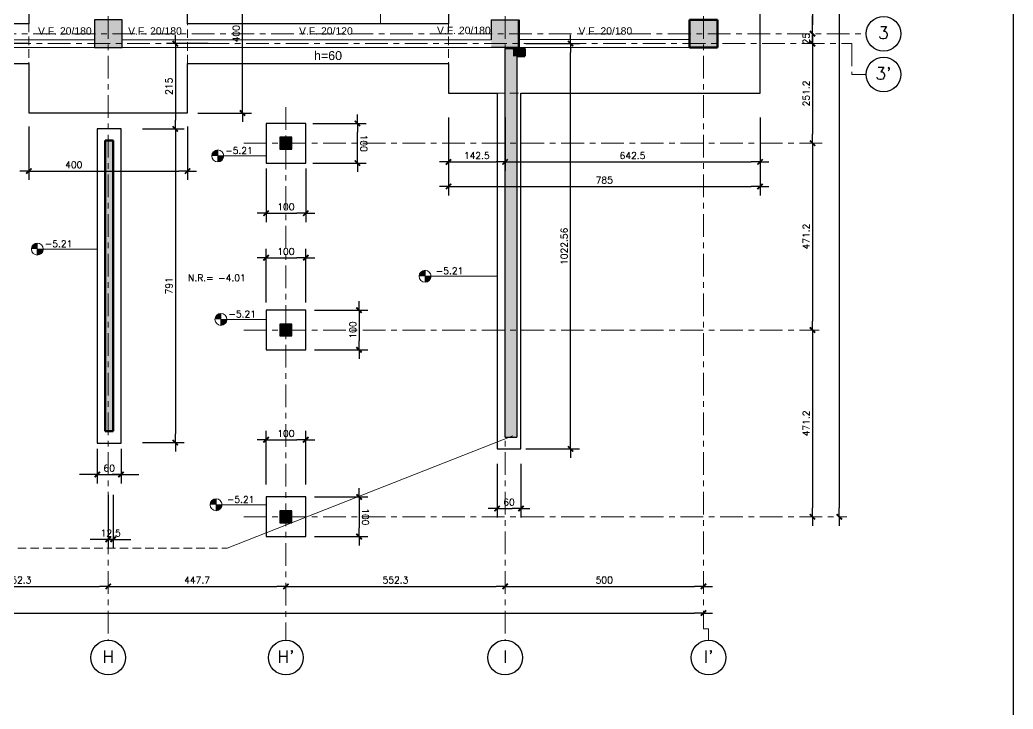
# Model space of a CAD drawing. Extents: x -4 to 6083, y -4 to 8618.
# Drawn here: x 3579 to 6083, y 3091 to 4830 of the extents above; entities that cross this region are included whole.
import ezdxf

# ---------------------------------------------------------------- set-up
doc = ezdxf.new("R2010")
doc.units = 0
doc.header["$LTSCALE"] = 45
doc.header["$MEASUREMENT"] = 0
doc.linetypes.add('Grid Line', pattern=[2.2225, 1.27, -0.3175, 0.3175, -0.3175])
doc.linetypes.add('RLE-PROYECCION', pattern=[0.71438, 0.47625, -0.23813])
doc.layers.get('0').update_dxf_attribs({"linetype": 'CONTINUOUS'})
for name, color, linetype in [('RLA-COTAS', 2, 'CONTINUOUS'), ('RLA-COTAS1', 2, 'CONTINUOUS'), ('RLA-FORMATO', 7, 'CONTINUOUS')]:
    doc.layers.add(name, color=color, linetype=linetype)
for name, color, linetype, lineweight in [('RLE-EJE', 3, 'CONTINUOUS', 25), ('RLE-EJES', 1, 'Grid Line', 9), ('RLE-FUNDACION', 6, 'CONTINUOUS', 25), ('RLE-LOSA', 3, 'CONTINUOUS', 15), ('RLE-MURO', 5, 'CONTINUOUS', 25), ('RLE-NIVELES', 3, 'CONTINUOUS', 9), ('RLE-PILAR', 5, 'CONTINUOUS', 50), ('RLE-PROYECCION', 2, 'RLE-PROYECCION', 15), ('RLE-SOLID', 252, 'CONTINUOUS', 15), ('RLE-TEXTO-1', 9, 'CONTINUOUS', 9), ('RLE-VIGA', 3, 'CONTINUOUS', 15)]:
    doc.layers.add(name, color=color, linetype=linetype, lineweight=lineweight)
doc.styles.add('Arial_2', font='arial.ttf', dxfattribs={"height": 18.75})
doc.styles.add('Arial_3', font='arial.ttf', dxfattribs={"height": 16.875})
doc.styles.add('ROMAND', font='romand', dxfattribs={"height": 31.5})
doc.styles.add('ROMANS', font='ROMANS.shx', dxfattribs={"height": 16.875})
doc.dimstyles.new('ING-75', dxfattribs={"dimscale": 75, "dimtxt": 0.27, "dimasz": 0.3, "dimexe": 0, "dimexo": 0, "dimgap": 0.1, "dimtad": 1, "dimdec": 1, "dimzin": 12, "dimdsep": 46, "dimtxsty": 'ROMANS', "dimblk": 'TICK1', "dimblk1": 'TICK1', "dimblk2": 'TICK1', "dimcen": 0.09, "dimclrd": 2, "dimclre": 1, "dimclrt": 3, "dimadec": 0, "dimazin": 0, "dimtfac": 1, "dimtdec": 0, "dimtix": 1, "dimtmove": 2, "dimatfit": 3, "dimldrblk": 'TICK1', "dimfxl": 0, "dimfxlon": 1, "dimtolj": 1, "dimtzin": 0, "dimarcsym": 0})

# ---------------------------------------------------------------- blocks, each defined once
blk = doc.blocks.new('TICK1')
at = {"color": 2}
for points in [[(0, 0), (-1, 0)], [(0, 0), (1, 0)]]:
    blk.add_lwpolyline(points, dxfattribs=at)
at = {"color": 2, "const_width": 0.2}
blk.add_lwpolyline([(-0.3, -0.3), (0.3, 0.3)], dxfattribs=at)
blk = doc.blocks.new('*D28')
at = {"layer": 'RLA-COTAS', "color": 2, "lineweight": -2, "transparency": 16777216}
blk.add_line((5644.4, 7458.6), (5644.4, 3599), dxfattribs=at)
at = {"layer": 'RLA-COTAS', "color": 2, "lineweight": -2, "transparency": 16777216, "xscale": 22.5, "yscale": 22.5, "zscale": 22.5}
for p, rotation in [((5644.4, 7481.1), 90), ((5644.4, 3576.5), 270)]:
    blk.add_blockref('TICK1', p, dxfattribs=dict(at, rotation=rotation))
at = {"layer": 'RLA-COTAS', "color": 3, "transparency": 16777216, "insert": (5628.4, 5528.8), "char_height": 16.88, "attachment_point": 5, "rotation": 90, "style": 'ROMANS'}
blk.add_mtext('\\A1;3904.6', dxfattribs=at)
blk = doc.blocks.new('*D32')
at = {"layer": 'RLA-COTAS', "color": 2, "lineweight": -2, "transparency": 16777216}
blk.add_line((5576.9, 5497.6), (5576.9, 4817.6), dxfattribs=at)
at = {"layer": 'RLA-COTAS', "color": 2, "lineweight": -2, "transparency": 16777216, "xscale": 22.5, "yscale": 22.5, "zscale": 22.5}
for p, rotation in [((5576.9, 5520.1), 90), ((5576.9, 4795.1), 270)]:
    blk.add_blockref('TICK1', p, dxfattribs=dict(at, rotation=rotation))
at = {"layer": 'RLA-COTAS', "color": 3, "transparency": 16777216, "insert": (5560.9, 5157.6), "char_height": 16.88, "attachment_point": 5, "rotation": 90, "style": 'ROMANS'}
blk.add_mtext('\\A1;725', dxfattribs=at)
blk = doc.blocks.new('*D33')
at = {"layer": 'RLA-COTAS', "color": 2, "lineweight": -2, "transparency": 16777216}
for p, q in [((5576.9, 4817.6), (5576.9, 4840.1)), ((5576.9, 4795.1), (5576.9, 4770.1)), ((5576.9, 4747.6), (5576.9, 4725.1))]:
    blk.add_line(p, q, dxfattribs=at)
at = {"layer": 'RLA-COTAS', "color": 2, "lineweight": -2, "transparency": 16777216, "xscale": 22.5, "yscale": 22.5, "zscale": 22.5}
for p, rotation in [((5576.9, 4795.1), 270), ((5576.9, 4770.1), 90)]:
    blk.add_blockref('TICK1', p, dxfattribs=dict(at, rotation=rotation))
at = {"layer": 'RLA-COTAS', "color": 3, "transparency": 16777216, "insert": (5560.9, 4782.6), "char_height": 16.88, "attachment_point": 5, "rotation": 90, "style": 'ROMANS'}
blk.add_mtext('\\A1;25', dxfattribs=at)
blk = doc.blocks.new('*D34')
at = {"layer": 'RLA-COTAS', "color": 2, "lineweight": -2, "transparency": 16777216}
blk.add_line((5576.9, 4747.6), (5576.9, 4541.4), dxfattribs=at)
at = {"layer": 'RLA-COTAS', "color": 2, "lineweight": -2, "transparency": 16777216, "xscale": 22.5, "yscale": 22.5, "zscale": 22.5}
for p, rotation in [((5576.9, 4770.1), 90), ((5576.9, 4518.9), 270)]:
    blk.add_blockref('TICK1', p, dxfattribs=dict(at, rotation=rotation))
at = {"layer": 'RLA-COTAS', "color": 3, "transparency": 16777216, "insert": (5560.9, 4644.5), "char_height": 16.88, "attachment_point": 5, "rotation": 90, "style": 'ROMANS'}
blk.add_mtext('\\A1;251.2', dxfattribs=at)
blk = doc.blocks.new('*D35')
at = {"layer": 'RLA-COTAS', "color": 2, "lineweight": -2, "transparency": 16777216}
blk.add_line((5576.9, 4496.4), (5576.9, 4070.2), dxfattribs=at)
at = {"layer": 'RLA-COTAS', "color": 2, "lineweight": -2, "transparency": 16777216, "xscale": 22.5, "yscale": 22.5, "zscale": 22.5}
for p, rotation in [((5576.9, 4518.9), 90), ((5576.9, 4047.7), 270)]:
    blk.add_blockref('TICK1', p, dxfattribs=dict(at, rotation=rotation))
at = {"layer": 'RLA-COTAS', "color": 3, "transparency": 16777216, "insert": (5560.9, 4283.3), "char_height": 16.88, "attachment_point": 5, "rotation": 90, "style": 'ROMANS'}
blk.add_mtext('\\A1;471.2', dxfattribs=at)
blk = doc.blocks.new('*D36')
at = {"layer": 'RLA-COTAS', "color": 2, "lineweight": -2, "transparency": 16777216}
blk.add_line((5576.9, 4025.2), (5576.9, 3599), dxfattribs=at)
at = {"layer": 'RLA-COTAS', "color": 2, "lineweight": -2, "transparency": 16777216, "xscale": 22.5, "yscale": 22.5, "zscale": 22.5}
for p, rotation in [((5576.9, 4047.7), 90), ((5576.9, 3576.5), 270)]:
    blk.add_blockref('TICK1', p, dxfattribs=dict(at, rotation=rotation))
at = {"layer": 'RLA-COTAS', "color": 3, "transparency": 16777216, "insert": (5560.9, 3812.1), "char_height": 16.88, "attachment_point": 5, "rotation": 90, "style": 'ROMANS'}
blk.add_mtext('\\A1;471.2', dxfattribs=at)
blk = doc.blocks.new('*D37')
at = {"layer": 'RLA-COTAS', "color": 2, "lineweight": -2, "transparency": 16777216}
blk.add_line((799.6, 3333.5), (5279.6, 3333.5), dxfattribs=at)
at = {"layer": 'RLA-COTAS', "color": 2, "lineweight": -2, "transparency": 16777216, "xscale": 22.5, "yscale": 22.5, "zscale": 22.5, "rotation": 180}
blk.add_blockref('TICK1', (777.1, 3333.5), dxfattribs=at)
at = {"layer": 'RLA-COTAS', "color": 2, "lineweight": -2, "transparency": 16777216, "xscale": 22.5, "yscale": 22.5, "zscale": 22.5}
blk.add_blockref('TICK1', (5302.1, 3333.5), dxfattribs=at)
at = {"layer": 'RLA-COTAS', "color": 3, "transparency": 16777216, "insert": (3039.6, 3349.5), "char_height": 16.88, "attachment_point": 5, "style": 'ROMANS'}
blk.add_mtext('\\A1;4525', dxfattribs=at)
blk = doc.blocks.new('*D45')
at = {"layer": 'RLA-COTAS', "color": 2, "lineweight": -2, "transparency": 16777216}
blk.add_line((3372.3, 3401), (3779.6, 3401), dxfattribs=at)
at = {"layer": 'RLA-COTAS', "color": 2, "lineweight": -2, "transparency": 16777216, "xscale": 22.5, "yscale": 22.5, "zscale": 22.5, "rotation": 180}
blk.add_blockref('TICK1', (3349.8, 3401), dxfattribs=at)
at = {"layer": 'RLA-COTAS', "color": 2, "lineweight": -2, "transparency": 16777216, "xscale": 22.5, "yscale": 22.5, "zscale": 22.5}
blk.add_blockref('TICK1', (3802.1, 3401), dxfattribs=at)
at = {"layer": 'RLA-COTAS', "color": 3, "transparency": 16777216, "insert": (3575.9, 3417), "char_height": 16.88, "attachment_point": 5, "style": 'ROMANS'}
blk.add_mtext('\\A1;452.3', dxfattribs=at)
blk = doc.blocks.new('*D46')
at = {"layer": 'RLA-COTAS', "color": 2, "lineweight": -2, "transparency": 16777216}
blk.add_line((3824.6, 3401), (4227.3, 3401), dxfattribs=at)
at = {"layer": 'RLA-COTAS', "color": 2, "lineweight": -2, "transparency": 16777216, "xscale": 22.5, "yscale": 22.5, "zscale": 22.5, "rotation": 180}
blk.add_blockref('TICK1', (3802.1, 3401), dxfattribs=at)
at = {"layer": 'RLA-COTAS', "color": 2, "lineweight": -2, "transparency": 16777216, "xscale": 22.5, "yscale": 22.5, "zscale": 22.5}
blk.add_blockref('TICK1', (4249.8, 3401), dxfattribs=at)
at = {"layer": 'RLA-COTAS', "color": 3, "transparency": 16777216, "insert": (4025.9, 3417), "char_height": 16.88, "attachment_point": 5, "style": 'ROMANS'}
blk.add_mtext('\\A1;447.7', dxfattribs=at)
blk = doc.blocks.new('*D47')
at = {"layer": 'RLA-COTAS', "color": 2, "lineweight": -2, "transparency": 16777216}
blk.add_line((4272.3, 3401), (4779.6, 3401), dxfattribs=at)
at = {"layer": 'RLA-COTAS', "color": 2, "lineweight": -2, "transparency": 16777216, "xscale": 22.5, "yscale": 22.5, "zscale": 22.5, "rotation": 180}
blk.add_blockref('TICK1', (4249.8, 3401), dxfattribs=at)
at = {"layer": 'RLA-COTAS', "color": 2, "lineweight": -2, "transparency": 16777216, "xscale": 22.5, "yscale": 22.5, "zscale": 22.5}
blk.add_blockref('TICK1', (4802.1, 3401), dxfattribs=at)
at = {"layer": 'RLA-COTAS', "color": 3, "transparency": 16777216, "insert": (4525.9, 3417), "char_height": 16.88, "attachment_point": 5, "style": 'ROMANS'}
blk.add_mtext('\\A1;552.3', dxfattribs=at)
blk = doc.blocks.new('*D48')
at = {"layer": 'RLA-COTAS', "color": 2, "lineweight": -2, "transparency": 16777216}
blk.add_line((4824.6, 3401), (5279.6, 3401), dxfattribs=at)
at = {"layer": 'RLA-COTAS', "color": 2, "lineweight": -2, "transparency": 16777216, "xscale": 22.5, "yscale": 22.5, "zscale": 22.5, "rotation": 180}
blk.add_blockref('TICK1', (4802.1, 3401), dxfattribs=at)
at = {"layer": 'RLA-COTAS', "color": 2, "lineweight": -2, "transparency": 16777216, "xscale": 22.5, "yscale": 22.5, "zscale": 22.5}
blk.add_blockref('TICK1', (5302.1, 3401), dxfattribs=at)
at = {"layer": 'RLA-COTAS', "color": 3, "transparency": 16777216, "insert": (5052.1, 3417), "char_height": 16.88, "attachment_point": 5, "style": 'ROMANS'}
blk.add_mtext('\\A1;500', dxfattribs=at)
blk = doc.blocks.new('*D72')
at = {"layer": 'RLA-COTAS1', "color": 1, "lineweight": -2, "transparency": 16777216}
for p, q in [((3602.1, 4561.3), (3602.1, 4426.3)), ((4002.1, 4561.3), (4002.1, 4426.3))]:
    blk.add_line(p, q, dxfattribs=at)
at = {"layer": 'RLA-COTAS1', "color": 2, "lineweight": -2, "transparency": 16777216}
blk.add_line((3624.6, 4448.8), (3979.6, 4448.8), dxfattribs=at)
at = {"layer": 'RLA-COTAS1', "color": 2, "lineweight": -2, "transparency": 16777216, "xscale": 22.5, "yscale": 22.5, "zscale": 22.5, "rotation": 180}
blk.add_blockref('TICK1', (3602.1, 4448.8), dxfattribs=at)
at = {"layer": 'RLA-COTAS1', "color": 2, "lineweight": -2, "transparency": 16777216, "xscale": 22.5, "yscale": 22.5, "zscale": 22.5}
blk.add_blockref('TICK1', (4002.1, 4448.8), dxfattribs=at)
at = {"layer": 'RLA-COTAS1', "color": 3, "transparency": 16777216, "insert": (3715.1, 4464.7), "char_height": 16.88, "attachment_point": 5, "style": 'ROMANS'}
blk.add_mtext('\\A1;400', dxfattribs=at)
blk = doc.blocks.new('*D73')
at = {"layer": 'RLA-COTAS1', "color": 1, "lineweight": -2, "transparency": 16777216}
for p, q in [((4027.7, 4995.1), (4162.7, 4995.1)), ((4027.7, 4595.1), (4162.7, 4595.1))]:
    blk.add_line(p, q, dxfattribs=at)
at = {"layer": 'RLA-COTAS1', "color": 2, "lineweight": -2, "transparency": 16777216}
blk.add_line((4140.2, 4617.6), (4140.2, 4972.6), dxfattribs=at)
at = {"layer": 'RLA-COTAS1', "color": 2, "lineweight": -2, "transparency": 16777216, "xscale": 22.5, "yscale": 22.5, "zscale": 22.5}
for p, rotation in [((4140.2, 4995.1), 90), ((4140.2, 4595.1), 270)]:
    blk.add_blockref('TICK1', p, dxfattribs=dict(at, rotation=rotation))
at = {"layer": 'RLA-COTAS1', "color": 3, "transparency": 16777216, "insert": (4124.2, 4795.1), "char_height": 16.88, "attachment_point": 5, "rotation": 90, "style": 'ROMANS'}
blk.add_mtext('\\A1;400', dxfattribs=at)
blk = doc.blocks.new('*D78')
at = {"layer": 'RLA-COTAS1', "color": 1, "lineweight": -2, "transparency": 16777216}
for p, q in [((4659.6, 4584.1), (4659.6, 4449.1)), ((4802.1, 4584.1), (4802.1, 4449.1))]:
    blk.add_line(p, q, dxfattribs=at)
at = {"layer": 'RLA-COTAS1', "color": 2, "lineweight": -2, "transparency": 16777216}
blk.add_line((4682.1, 4471.6), (4779.6, 4471.6), dxfattribs=at)
at = {"layer": 'RLA-COTAS1', "color": 2, "lineweight": -2, "transparency": 16777216, "xscale": 22.5, "yscale": 22.5, "zscale": 22.5, "rotation": 180}
blk.add_blockref('TICK1', (4659.6, 4471.6), dxfattribs=at)
at = {"layer": 'RLA-COTAS1', "color": 2, "lineweight": -2, "transparency": 16777216, "xscale": 22.5, "yscale": 22.5, "zscale": 22.5}
blk.add_blockref('TICK1', (4802.1, 4471.6), dxfattribs=at)
at = {"layer": 'RLA-COTAS1', "color": 3, "transparency": 16777216, "insert": (4730.8, 4487.6), "char_height": 16.88, "attachment_point": 5, "style": 'ROMANS'}
blk.add_mtext('\\A1;142.5', dxfattribs=at)
blk = doc.blocks.new('*D79')
at = {"layer": 'RLA-COTAS1', "color": 1, "lineweight": -2, "transparency": 16777216}
for p, q in [((4802.1, 4584.1), (4802.1, 4449.1)), ((5444.6, 4584.1), (5444.6, 4449.1))]:
    blk.add_line(p, q, dxfattribs=at)
at = {"layer": 'RLA-COTAS1', "color": 2, "lineweight": -2, "transparency": 16777216}
blk.add_line((4824.6, 4471.6), (5422.1, 4471.6), dxfattribs=at)
at = {"layer": 'RLA-COTAS1', "color": 2, "lineweight": -2, "transparency": 16777216, "xscale": 22.5, "yscale": 22.5, "zscale": 22.5, "rotation": 180}
blk.add_blockref('TICK1', (4802.1, 4471.6), dxfattribs=at)
at = {"layer": 'RLA-COTAS1', "color": 2, "lineweight": -2, "transparency": 16777216, "xscale": 22.5, "yscale": 22.5, "zscale": 22.5}
blk.add_blockref('TICK1', (5444.6, 4471.6), dxfattribs=at)
at = {"layer": 'RLA-COTAS1', "color": 3, "transparency": 16777216, "insert": (5123.3, 4487.6), "char_height": 16.88, "attachment_point": 5, "style": 'ROMANS'}
blk.add_mtext('\\A1;642.5', dxfattribs=at)
blk = doc.blocks.new('*D80')
at = {"layer": 'RLA-COTAS1', "color": 1, "lineweight": -2, "transparency": 16777216}
for p, q in [((4854.7, 4770.1), (4989.7, 4770.1)), ((4854.7, 3747.6), (4989.7, 3747.6))]:
    blk.add_line(p, q, dxfattribs=at)
at = {"layer": 'RLA-COTAS1', "color": 2, "lineweight": -2, "transparency": 16777216}
blk.add_line((4967.2, 3770.1), (4967.2, 4747.6), dxfattribs=at)
at = {"layer": 'RLA-COTAS1', "color": 2, "lineweight": -2, "transparency": 16777216, "xscale": 22.5, "yscale": 22.5, "zscale": 22.5}
for p, rotation in [((4967.2, 4770.1), 90), ((4967.2, 3747.6), 270)]:
    blk.add_blockref('TICK1', p, dxfattribs=dict(at, rotation=rotation))
at = {"layer": 'RLA-COTAS1', "color": 3, "transparency": 16777216, "insert": (4951.2, 4258.8), "char_height": 16.875, "attachment_point": 5, "rotation": 90, "style": 'ROMANS'}
blk.add_mtext('\\A1;1022.56', dxfattribs=at)
blk = doc.blocks.new('*D84')
at = {"layer": 'RLA-COTAS1', "color": 1, "lineweight": -2, "transparency": 16777216}
for p, q in [((4782.1, 3709.8), (4782.1, 3574.8)), ((4842.1, 3709.8), (4842.1, 3574.8))]:
    blk.add_line(p, q, dxfattribs=at)
at = {"layer": 'RLA-COTAS1', "color": 2, "lineweight": -2, "transparency": 16777216}
blk.add_line((4804.6, 3597.3), (4819.6, 3597.3), dxfattribs=at)
at = {"layer": 'RLA-COTAS1', "color": 2, "lineweight": -2, "transparency": 16777216, "xscale": 22.5, "yscale": 22.5, "zscale": 22.5, "rotation": 180}
blk.add_blockref('TICK1', (4782.1, 3597.3), dxfattribs=at)
at = {"layer": 'RLA-COTAS1', "color": 2, "lineweight": -2, "transparency": 16777216, "xscale": 22.5, "yscale": 22.5, "zscale": 22.5}
blk.add_blockref('TICK1', (4842.1, 3597.3), dxfattribs=at)
at = {"layer": 'RLA-COTAS1', "color": 3, "transparency": 16777216, "insert": (4812.1, 3613.2), "char_height": 16.88, "attachment_point": 5, "style": 'ROMANS'}
blk.add_mtext('\\A1;60', dxfattribs=at)
blk = doc.blocks.new('*D87')
at = {"layer": 'RLA-COTAS1', "color": 1, "lineweight": -2, "transparency": 16777216}
for p, q in [((3599, 4770.1), (3494, 4770.1)), ((3434, 4555.9), (3539, 4555.9))]:
    blk.add_line(p, q, dxfattribs=at)
at = {"layer": 'RLA-COTAS1', "color": 2, "lineweight": -2, "transparency": 16777216}
blk.add_line((3516.5, 4747.6), (3516.5, 4578.4), dxfattribs=at)
at = {"layer": 'RLA-COTAS1', "color": 2, "lineweight": -2, "transparency": 16777216, "xscale": 22.5, "yscale": 22.5, "zscale": 22.5}
for p, rotation in [((3516.5, 4770.1), 90), ((3516.5, 4555.9), 270)]:
    blk.add_blockref('TICK1', p, dxfattribs=dict(at, rotation=rotation))
at = {"layer": 'RLA-COTAS1', "color": 3, "transparency": 16777216, "insert": (3500.5, 4663), "char_height": 16.88, "attachment_point": 5, "rotation": 90, "style": 'ROMANS'}
blk.add_mtext('\\A1;214', dxfattribs=at)
blk = doc.blocks.new('*D91')
at = {"layer": 'RLA-COTAS1', "color": 1, "lineweight": -2, "transparency": 16777216}
for p, q in [((4659.6, 4522.4), (4659.6, 4387.4)), ((5444.6, 4522.4), (5444.6, 4387.4))]:
    blk.add_line(p, q, dxfattribs=at)
at = {"layer": 'RLA-COTAS1', "color": 2, "lineweight": -2, "transparency": 16777216}
blk.add_line((4682.1, 4409.9), (5422.1, 4409.9), dxfattribs=at)
at = {"layer": 'RLA-COTAS1', "color": 2, "lineweight": -2, "transparency": 16777216, "xscale": 22.5, "yscale": 22.5, "zscale": 22.5, "rotation": 180}
blk.add_blockref('TICK1', (4659.6, 4409.9), dxfattribs=at)
at = {"layer": 'RLA-COTAS1', "color": 2, "lineweight": -2, "transparency": 16777216, "xscale": 22.5, "yscale": 22.5, "zscale": 22.5}
blk.add_blockref('TICK1', (5444.6, 4409.9), dxfattribs=at)
at = {"layer": 'RLA-COTAS1', "color": 3, "transparency": 16777216, "insert": (5052.1, 4425.9), "char_height": 16.88, "attachment_point": 5, "style": 'ROMANS'}
blk.add_mtext('\\A1;785', dxfattribs=at)
blk = doc.blocks.new('*D144')
at = {"layer": 'RLA-COTAS1', "color": 1, "lineweight": -2, "transparency": 16777216}
for p, q in [((4199.8, 4117.5), (4199.8, 4252.5)), ((4299.8, 4117.5), (4299.8, 4252.5))]:
    blk.add_line(p, q, dxfattribs=at)
at = {"layer": 'RLA-COTAS1', "color": 2, "lineweight": -2, "transparency": 16777216}
blk.add_line((4222.3, 4230), (4277.3, 4230), dxfattribs=at)
at = {"layer": 'RLA-COTAS1', "color": 2, "lineweight": -2, "transparency": 16777216, "xscale": 22.5, "yscale": 22.5, "zscale": 22.5, "rotation": 180}
blk.add_blockref('TICK1', (4199.8, 4230), dxfattribs=at)
at = {"layer": 'RLA-COTAS1', "color": 2, "lineweight": -2, "transparency": 16777216, "xscale": 22.5, "yscale": 22.5, "zscale": 22.5}
blk.add_blockref('TICK1', (4299.8, 4230), dxfattribs=at)
at = {"layer": 'RLA-COTAS1', "color": 3, "transparency": 16777216, "insert": (4249.8, 4245.9), "char_height": 16.88, "attachment_point": 5, "style": 'ROMANS'}
blk.add_mtext('\\A1;100', dxfattribs=at)
blk = doc.blocks.new('*D145')
at = {"layer": 'RLA-COTAS1', "color": 1, "lineweight": -2, "transparency": 16777216}
for p, q in [((4321.6, 4097.7), (4456.6, 4097.7)), ((4321.6, 3997.7), (4456.6, 3997.7))]:
    blk.add_line(p, q, dxfattribs=at)
at = {"layer": 'RLA-COTAS1', "color": 2, "lineweight": -2, "transparency": 16777216}
blk.add_line((4434.1, 4075.2), (4434.1, 4020.2), dxfattribs=at)
at = {"layer": 'RLA-COTAS1', "color": 2, "lineweight": -2, "transparency": 16777216, "xscale": 22.5, "yscale": 22.5, "zscale": 22.5}
for p, rotation in [((4434.1, 4097.7), 90), ((4434.1, 3997.7), 270)]:
    blk.add_blockref('TICK1', p, dxfattribs=dict(at, rotation=rotation))
at = {"layer": 'RLA-COTAS1', "color": 3, "transparency": 16777216, "insert": (4418.2, 4047.7), "char_height": 16.88, "attachment_point": 5, "rotation": 90, "style": 'ROMANS'}
blk.add_mtext('\\A1;100', dxfattribs=at)
blk = doc.blocks.new('*D146')
at = {"layer": 'RLA-COTAS1', "color": 1, "lineweight": -2, "transparency": 16777216}
for p, q in [((4321.6, 3626.5), (4456.6, 3626.5)), ((4321.6, 3526.5), (4456.6, 3526.5))]:
    blk.add_line(p, q, dxfattribs=at)
at = {"layer": 'RLA-COTAS1', "color": 2, "lineweight": -2, "transparency": 16777216}
blk.add_line((4434.1, 3604), (4434.1, 3549), dxfattribs=at)
at = {"layer": 'RLA-COTAS1', "color": 2, "lineweight": -2, "transparency": 16777216, "xscale": 22.5, "yscale": 22.5, "zscale": 22.5}
for p, rotation in [((4434.1, 3626.5), 90.00008175349049), ((4434.1, 3526.5), 270.0000817534905)]:
    blk.add_blockref('TICK1', p, dxfattribs=dict(at, rotation=rotation))
at = {"layer": 'RLA-COTAS1', "color": 3, "transparency": 16777216, "insert": (4450, 3576.5), "char_height": 16.88, "attachment_point": 5, "rotation": 270.0001, "style": 'ROMANS'}
blk.add_mtext('\\A1;100', dxfattribs=at)
blk = doc.blocks.new('*D147')
at = {"layer": 'RLA-COTAS1', "color": 1, "lineweight": -2, "transparency": 16777216}
for p, q in [((4199.8, 3658.3), (4199.8, 3793.3)), ((4299.8, 3658.3), (4299.8, 3793.3))]:
    blk.add_line(p, q, dxfattribs=at)
at = {"layer": 'RLA-COTAS1', "color": 2, "lineweight": -2, "transparency": 16777216}
blk.add_line((4222.3, 3770.8), (4277.3, 3770.8), dxfattribs=at)
at = {"layer": 'RLA-COTAS1', "color": 2, "lineweight": -2, "transparency": 16777216, "xscale": 22.5, "yscale": 22.5, "zscale": 22.5, "rotation": 180}
blk.add_blockref('TICK1', (4199.8, 3770.8), dxfattribs=at)
at = {"layer": 'RLA-COTAS1', "color": 2, "lineweight": -2, "transparency": 16777216, "xscale": 22.5, "yscale": 22.5, "zscale": 22.5}
blk.add_blockref('TICK1', (4299.8, 3770.8), dxfattribs=at)
at = {"layer": 'RLA-COTAS1', "color": 3, "transparency": 16777216, "insert": (4249.8, 3786.8), "char_height": 16.88, "attachment_point": 5, "style": 'ROMANS'}
blk.add_mtext('\\A1;100', dxfattribs=at)
blk = doc.blocks.new('*D148')
at = {"layer": 'RLA-COTAS1', "color": 1, "lineweight": -2, "transparency": 16777216}
for p, q in [((4199.8, 4454.9), (4199.8, 4319.9)), ((4299.8, 4454.9), (4299.8, 4319.9))]:
    blk.add_line(p, q, dxfattribs=at)
at = {"layer": 'RLA-COTAS1', "color": 2, "lineweight": -2, "transparency": 16777216}
blk.add_line((4222.3, 4342.4), (4277.3, 4342.4), dxfattribs=at)
at = {"layer": 'RLA-COTAS1', "color": 2, "lineweight": -2, "transparency": 16777216, "xscale": 22.5, "yscale": 22.5, "zscale": 22.5, "rotation": 180}
blk.add_blockref('TICK1', (4199.8, 4342.4), dxfattribs=at)
at = {"layer": 'RLA-COTAS1', "color": 2, "lineweight": -2, "transparency": 16777216, "xscale": 22.5, "yscale": 22.5, "zscale": 22.5}
blk.add_blockref('TICK1', (4299.8, 4342.4), dxfattribs=at)
at = {"layer": 'RLA-COTAS1', "color": 3, "transparency": 16777216, "insert": (4249.8, 4358.4), "char_height": 16.88, "attachment_point": 5, "style": 'ROMANS'}
blk.add_mtext('\\A1;100', dxfattribs=at)
blk = doc.blocks.new('*D149')
at = {"layer": 'RLA-COTAS1', "color": 1, "lineweight": -2, "transparency": 16777216}
for p, q in [((4317.4, 4568.9), (4452.4, 4568.9)), ((4317.4, 4468.9), (4452.4, 4468.9))]:
    blk.add_line(p, q, dxfattribs=at)
at = {"layer": 'RLA-COTAS1', "color": 2, "lineweight": -2, "transparency": 16777216}
blk.add_line((4429.9, 4491.4), (4429.9, 4546.4), dxfattribs=at)
at = {"layer": 'RLA-COTAS1', "color": 2, "lineweight": -2, "transparency": 16777216, "xscale": 22.5, "yscale": 22.5, "zscale": 22.5}
for p, rotation in [((4429.9, 4568.9), 90.00008175349049), ((4429.9, 4468.9), 270.0000817534905)]:
    blk.add_blockref('TICK1', p, dxfattribs=dict(at, rotation=rotation))
at = {"layer": 'RLA-COTAS1', "color": 3, "transparency": 16777216, "insert": (4445.8, 4518.9), "char_height": 16.88, "attachment_point": 5, "rotation": 270.0001, "style": 'ROMANS'}
blk.add_mtext('\\A1;100', dxfattribs=at)
blk = doc.blocks.new('*D198')
at = {"layer": 'RLA-COTAS1', "color": 1, "lineweight": -2, "transparency": 16777216}
for p, q in [((4061.1, 779.9), (4061.1, 644.9)), ((4073.6, 779.9), (4073.6, 644.9))]:
    blk.add_line(p, q, dxfattribs=at)
at = {"layer": 'RLA-COTAS1', "color": 2, "lineweight": -2, "transparency": 16777216}
for p, q in [((4038.6, 667.4), (4016.1, 667.4)), ((4061.1, 667.4), (4073.6, 667.4)), ((4096.1, 667.4), (4118.6, 667.4))]:
    blk.add_line(p, q, dxfattribs=at)
at = {"layer": 'RLA-COTAS1', "color": 2, "lineweight": -2, "transparency": 16777216, "xscale": 22.5, "yscale": 22.5, "zscale": 22.5}
blk.add_blockref('TICK1', (4061.1, 667.4), dxfattribs=at)
at = {"layer": 'RLA-COTAS1', "color": 2, "lineweight": -2, "transparency": 16777216, "xscale": 22.5, "yscale": 22.5, "zscale": 22.5, "rotation": 180}
blk.add_blockref('TICK1', (4073.6, 667.4), dxfattribs=at)
at = {"layer": 'RLA-COTAS1', "color": 3, "transparency": 16777216, "insert": (4067.4, 683.4), "char_height": 16.88, "attachment_point": 5, "style": 'ROMANS'}
blk.add_mtext('\\A1;12.5', dxfattribs=at)
blk = doc.blocks.new('*D200')
at = {"layer": 'RLA-COTAS1', "color": 1, "lineweight": -2, "transparency": 16777216}
for p, q in [((3774.4, 3747.9), (3774.4, 3660.7)), ((3834.4, 3747.9), (3834.4, 3660.7))]:
    blk.add_line(p, q, dxfattribs=at)
at = {"layer": 'RLA-COTAS1', "color": 2, "lineweight": -2, "transparency": 16777216}
for p, q in [((3751.9, 3683.2), (3729.4, 3683.2)), ((3774.4, 3683.2), (3834.4, 3683.2)), ((3856.9, 3683.2), (3879.4, 3683.2))]:
    blk.add_line(p, q, dxfattribs=at)
at = {"layer": 'RLA-COTAS1', "color": 2, "lineweight": -2, "transparency": 16777216, "xscale": 22.5, "yscale": 22.5, "zscale": 22.5}
blk.add_blockref('TICK1', (3774.4, 3683.2), dxfattribs=at)
at = {"layer": 'RLA-COTAS1', "color": 2, "lineweight": -2, "transparency": 16777216, "xscale": 22.5, "yscale": 22.5, "zscale": 22.5, "rotation": 180}
blk.add_blockref('TICK1', (3834.4, 3683.2), dxfattribs=at)
at = {"layer": 'RLA-COTAS1', "color": 3, "transparency": 16777216, "insert": (3804.4, 3699.1), "char_height": 16.88, "attachment_point": 5, "style": 'ROMANS'}
blk.add_mtext('\\A1;60', dxfattribs=at)
blk = doc.blocks.new('*D201')
at = {"layer": 'RLA-COTAS1', "color": 1, "lineweight": -2, "transparency": 16777216}
for p, q in [((3888.6, 4554.9), (3993.6, 4554.9)), ((3888.6, 3763.6), (3993.6, 3763.6))]:
    blk.add_line(p, q, dxfattribs=at)
at = {"layer": 'RLA-COTAS1', "color": 2, "lineweight": -2, "transparency": 16777216}
blk.add_line((3971.1, 4532.4), (3971.1, 3786.1), dxfattribs=at)
at = {"layer": 'RLA-COTAS1', "color": 2, "lineweight": -2, "transparency": 16777216, "xscale": 22.5, "yscale": 22.5, "zscale": 22.5}
for p, rotation in [((3971.1, 4554.9), 90), ((3971.1, 3763.6), 270)]:
    blk.add_blockref('TICK1', p, dxfattribs=dict(at, rotation=rotation))
at = {"layer": 'RLA-COTAS1', "color": 3, "transparency": 16777216, "insert": (3955.1, 4159.2), "char_height": 16.88, "attachment_point": 5, "rotation": 90, "style": 'ROMANS'}
blk.add_mtext('\\A1;791', dxfattribs=at)
blk = doc.blocks.new('*D202')
at = {"layer": 'RLA-COTAS1', "color": 1, "lineweight": -2, "transparency": 16777216}
for p, q in [((4053.6, 4770.1), (3948.6, 4770.1)), ((3888.6, 4554.9), (3993.6, 4554.9))]:
    blk.add_line(p, q, dxfattribs=at)
at = {"layer": 'RLA-COTAS1', "color": 2, "lineweight": -2, "transparency": 16777216}
blk.add_line((3971.1, 4747.6), (3971.1, 4577.4), dxfattribs=at)
at = {"layer": 'RLA-COTAS1', "color": 2, "lineweight": -2, "transparency": 16777216, "xscale": 22.5, "yscale": 22.5, "zscale": 22.5}
for p, rotation in [((3971.1, 4770.1), 90), ((3971.1, 4554.9), 270)]:
    blk.add_blockref('TICK1', p, dxfattribs=dict(at, rotation=rotation))
at = {"layer": 'RLA-COTAS1', "color": 3, "transparency": 16777216, "insert": (3955.1, 4662.5), "char_height": 16.88, "attachment_point": 5, "rotation": 90, "style": 'ROMANS'}
blk.add_mtext('\\A1;215', dxfattribs=at)
blk = doc.blocks.new('A$C275F4B4F')
at = {"layer": 'RLE-SOLID'}
blk.add_hatch(color=256, dxfattribs=at).paths.add_polyline_path([(12.303, -1002.545), (12.303, -269.245), (-7.697, -269.245), (-7.697, -1002.545)])
at = {"layer": 'RLE-PILAR'}
for p, q in [((-7.697, -1002.545), (-7.697, -269.245)), ((-7.697, -269.245), (12.303, -269.245)), ((12.303, -269.245), (12.303, -1002.545)), ((-7.697, -1002.545), (12.303, -1002.545))]:
    blk.add_line(p, q, dxfattribs=at)
at = {"layer": 'RLA-COTAS1'}
dim = blk.add_linear_dim(base=(12.303, -1275.564), p1=(-0.2, -1002.545), p2=(12.303, -1002.545), dimstyle='ING-75', override={"dimexe": 0.3, "dimdec": 2, "dimfxl": 1.5}, dxfattribs=at)
dim.commit()
dim.dimension.update_dxf_attribs({"geometry": '*D198', "text_midpoint": (6.052, -1259.627), "insert": (-4061.323, -1943.006)})

msp = doc.modelspace()

# ---------------------------------------------------------------- hatches: boundary and pattern name
at = {"layer": 'RLE-NIVELES', "linetype": 'Continuous'}
h = msp.add_hatch(color=1, dxfattribs=at)
h.paths.add_polyline_path([(4078.106, 4486.967), (4078.106, 4501.967, 0.41421356), (4063.106, 4486.967)])
h.paths.add_polyline_path([(4078.106, 4471.967, 0.41421356), (4093.106, 4486.967), (4078.106, 4486.967)])
h = msp.add_hatch(color=1, dxfattribs=at)
h.paths.add_polyline_path([(3623.288, 4251.699), (3623.288, 4266.699, 0.41421356), (3608.288, 4251.699)])
h.paths.add_polyline_path([(3623.288, 4236.699, 0.41421356), (3638.288, 4251.699), (3623.288, 4251.699)])
h = msp.add_hatch(color=1, dxfattribs=at)
h.paths.add_polyline_path([(4600.571, 4183.238), (4600.571, 4198.238, 0.41421356), (4585.571, 4183.238)])
h.paths.add_polyline_path([(4600.571, 4168.238, 0.41421356), (4615.571, 4183.238), (4600.571, 4183.238)])
h = msp.add_hatch(color=1, dxfattribs=at)
h.paths.add_polyline_path([(4085.975, 4074.432), (4085.975, 4089.432, 0.41421356), (4070.975, 4074.432)])
h.paths.add_polyline_path([(4085.975, 4059.432, 0.41421356), (4100.975, 4074.432), (4085.975, 4074.432)])
h = msp.add_hatch(color=1, dxfattribs=at)
h.paths.add_polyline_path([(4073.866, 3606.817), (4073.866, 3621.817, 0.41421356), (4058.866, 3606.817)])
h.paths.add_polyline_path([(4073.866, 3591.817, 0.41421356), (4088.866, 3606.817), (4073.866, 3606.817)])
at = {"layer": 'RLE-SOLID'}
for points in [[(3837.065, 4760.128), (3837.065, 4830.128), (3767.065, 4830.128), (3767.065, 4760.128)], [(4822.065, 4760.128), (4822.065, 4830.128), (4767.065, 4830.128), (4767.065, 4760.128)], [(4837.065, 4760.128), (4837.065, 4830.128), (4822.065, 4830.128), (4822.065, 4760.128)], [(5337.065, 4760.128), (5337.065, 4830.128), (5267.065, 4830.128), (5267.065, 4760.128), (5315.892, 4760.128)], [(4822.065, 4738.128), (4852.065, 4738.128), (4852.065, 4758.128), (4822.065, 4758.128)], [(4234.773, 4503.9), (4264.773, 4503.9), (4264.773, 4533.9), (4234.773, 4533.9)], [(4234.773, 4032.686), (4264.773, 4032.686), (4264.773, 4062.686), (4234.773, 4062.686)], [(4234.774, 3561.472), (4264.774, 3561.472), (4264.774, 3591.472), (4234.774, 3591.472)]]:
    msp.add_hatch(color=256, dxfattribs=at).paths.add_polyline_path(points, flags=0)
msp.add_hatch(color=256, dxfattribs=at).paths.add_polyline_path([(4832.065, 3777.564), (4832.065, 4758.128), (4802.065, 4758.128), (4802.065, 3777.564)])

# ---------------------------------------------------------------- linework, layer by layer
at = {"layer": 'RLA-FORMATO', "color": 6, "linetype": 'Continuous'}
msp.add_line((6082.5, 8617.5), (6082.5, 0), dxfattribs=at)
at = {"layer": 'RLE-EJE'}
for centre in [(5755.831, 4795.128), (5755.831, 4692.467), (3802.065, 3221.181), (4249.773, 3221.181), (4802.065, 3221.181), (5314.986, 3221.181)]:
    msp.add_circle(centre, 43.75, dxfattribs=at)
at = {"layer": 'RLE-EJES'}
for p, q in [((3802.065, 7940.128), (3802.065, 3264.931)), ((4802.065, 7940.128), (4802.065, 3264.931)), ((5302.065, 7940.128), (5302.065, 3293.475)), ((312.065, 4795.128), (5712.081, 4795.128)), ((349.033, 4770.128), (5676.317, 4770.128)), ((5676.317, 4770.128), (5676.317, 4692.467)), ((5676.317, 4692.467), (5712.081, 4692.467)), ((4249.773, 4610.173), (4249.773, 3264.931)), ((4143.774, 4518.9), (5603.774, 4518.9)), ((4143.774, 4047.686), (5593.774, 4047.686)), ((4143.774, 3576.472), (5663.774, 3576.472)), ((5302.065, 3293.475), (5314.986, 3293.475)), ((5314.986, 3293.475), (5314.986, 3264.931))]:
    msp.add_line(p, q, dxfattribs=at)
at = {"layer": 'RLE-FUNDACION'}
for p, q in [((3602.065, 4995.144), (3602.065, 4820.128)), ((4002.065, 4820.128), (4002.065, 4995.144)), ((4659.565, 4945.144), (4659.565, 4820.128)), ((5444.565, 4645.144), (5444.565, 4945.144)), ((3602.065, 4820.128), (3002.065, 4820.128)), ((4659.565, 4820.128), (4002.065, 4820.128)), ((3002.065, 4720.128), (3602.065, 4720.128)), ((3602.065, 4720.128), (3602.065, 4595.144)), ((4002.065, 4595.144), (4002.065, 4720.128)), ((4002.065, 4720.128), (4659.565, 4720.128)), ((4659.565, 4720.128), (4659.565, 4645.144)), ((4659.565, 4645.144), (4782.065, 4645.144)), ((4782.065, 4645.144), (4782.065, 3747.564)), ((4842.065, 3747.564), (4842.065, 4645.144)), ((4842.065, 4645.144), (5444.565, 4645.144)), ((3602.065, 4595.144), (4002.065, 4595.144)), ((4299.773, 4568.9), (4199.773, 4568.9)), ((4199.773, 4568.9), (4199.773, 4468.9)), ((4299.773, 4468.9), (4299.773, 4568.9)), ((3774.368, 4554.881), (3774.368, 3762.583)), ((3834.368, 4554.881), (3774.368, 4554.881)), ((3834.368, 3762.583), (3834.368, 4554.881)), ((4199.773, 4468.9), (4299.773, 4468.9)), ((4299.773, 4097.686), (4199.773, 4097.686)), ((4199.773, 4097.686), (4199.773, 3997.686)), ((4299.773, 3997.686), (4299.773, 4097.686)), ((4199.773, 3997.686), (4299.773, 3997.686)), ((3774.368, 3762.583), (3834.368, 3762.583)), ((4782.065, 3747.564), (4842.065, 3747.564)), ((4199.773, 3626.472), (4199.773, 3526.472)), ((4299.773, 3626.472), (4199.773, 3626.472)), ((4299.773, 3526.472), (4299.773, 3626.472)), ((4199.773, 3526.472), (4299.773, 3526.472))]:
    msp.add_line(p, q, dxfattribs=at)
at = {"layer": 'RLE-LOSA'}
for p, q in [((4822.065, 4758.128), (4822.065, 4760.128)), ((4101.875, 3497.297), (4822.065, 3781.017))]:
    msp.add_line(p, q, dxfattribs=at)
at = {"layer": 'RLE-MURO'}
for p, q in [((3837.065, 4830.128), (3767.065, 4830.128)), ((3767.065, 4830.128), (3767.065, 4760.128)), ((3837.065, 4760.128), (3837.065, 4830.128)), ((4767.065, 4830.128), (4837.065, 4830.128)), ((4767.065, 4830.128), (4767.065, 4780.128)), ((3767.065, 4760.128), (3837.065, 4760.128)), ((4837.065, 4760.128), (4767.065, 4760.128)), ((4802.065, 3777.564), (4802.065, 4758.128)), ((4802.065, 4758.128), (4822.065, 4758.128)), ((4832.065, 4738.128), (4832.065, 3777.564)), ((4264.773, 4533.9), (4234.773, 4533.9)), ((4234.773, 4533.9), (4234.773, 4503.9)), ((4264.773, 4503.9), (4264.773, 4533.9)), ((4234.773, 4503.9), (4264.773, 4503.9)), ((4264.773, 4062.686), (4234.773, 4062.686)), ((4234.773, 4062.686), (4234.773, 4032.686)), ((4264.773, 4032.686), (4264.773, 4062.686)), ((4234.773, 4032.686), (4264.773, 4032.686)), ((4802.065, 3777.564), (4832.065, 3777.564)), ((4264.774, 3591.472), (4234.774, 3591.472)), ((4234.774, 3591.472), (4234.774, 3561.472)), ((4264.774, 3561.472), (4264.774, 3591.472)), ((4234.774, 3561.472), (4264.774, 3561.472))]:
    msp.add_line(p, q, dxfattribs=at)
at = {"layer": 'RLE-NIVELES'}
for p, q in [((4488.252, 4820.128), (4488.252, 4880.104)), ((4161.288, 4486.967), (4078.106, 4486.967)), ((4199.773, 4486.967), (4161.288, 4486.967)), ((3694.398, 4251.699), (3623.288, 4251.699)), ((3774.368, 4251.699), (3694.398, 4251.699)), ((4691.722, 4183.238), (4600.571, 4183.238)), ((4782.065, 4183.238), (4691.722, 4183.238)), ((4121.945, 4074.432), (4085.975, 4074.432)), ((4199.773, 4074.432), (4121.945, 4074.432)), ((4154.543, 3606.817), (4073.866, 3606.817)), ((4199.773, 3606.817), (4154.543, 3606.817))]:
    msp.add_line(p, q, dxfattribs=at)
at = {"layer": 'RLE-NIVELES', "color": 3}
for p, q in [((4078.106, 4501.967), (4078.106, 4471.967)), ((3623.288, 4266.699), (3623.288, 4236.699)), ((4600.571, 4198.238), (4600.571, 4168.238)), ((4085.975, 4089.432), (4085.975, 4059.432)), ((4073.866, 3621.817), (4073.866, 3591.817))]:
    msp.add_line(p, q, dxfattribs=at)
for centre in [(4078.106, 4486.967), (3623.288, 4251.699), (4600.571, 4183.238), (4085.975, 4074.432), (4073.866, 3606.817)]:
    msp.add_circle(centre, 15, dxfattribs=at)
at = {"layer": 'RLE-PILAR'}
for p, q in [((4837.065, 4830.128), (4837.065, 4760.128)), ((5337.065, 4830.128), (5267.065, 4830.128)), ((5267.065, 4830.128), (5267.065, 4760.128)), ((5337.065, 4830.128), (5337.065, 4760.128)), ((4822.065, 4758.128), (4852.065, 4758.128)), ((4837.065, 4760.144), (4837.065, 4760.128)), ((4852.065, 4738.128), (4852.065, 4758.128)), ((5267.065, 4760.128), (5337.065, 4760.128)), ((4832.065, 4738.128), (4852.065, 4738.128))]:
    msp.add_line(p, q, dxfattribs=at)
at = {"layer": 'RLE-PROYECCION'}
for p, q in [((3602.065, 4820.128), (3602.065, 4720.128)), ((4002.065, 4720.128), (4002.065, 4820.128)), ((4659.565, 4820.128), (4659.565, 4720.128)), ((4782.065, 4645.144), (4842.065, 4645.144)), ((1773.601, 3497.297), (4101.875, 3497.297))]:
    msp.add_line(p, q, dxfattribs=at)
at = {"layer": 'RLE-VIGA'}
for p, q in [((2997.065, 4780.128), (3607.065, 4780.128)), ((3607.065, 4760.128), (2997.065, 4760.128)), ((3607.065, 4780.128), (3767.065, 4780.128)), ((3767.065, 4760.128), (3607.065, 4760.128)), ((3837.065, 4780.128), (3997.065, 4780.128)), ((3997.065, 4760.128), (3837.065, 4760.128)), ((3997.065, 4780.128), (4661.065, 4780.128)), ((4661.065, 4760.128), (3997.065, 4760.128)), ((4661.065, 4780.128), (4767.065, 4780.128)), ((4767.065, 4760.128), (4661.065, 4760.128)), ((5267.065, 4780.144), (4837.065, 4780.144)), ((4837.065, 4760.144), (5267.065, 4760.144))]:
    msp.add_line(p, q, dxfattribs=at)

# ---------------------------------------------------------------- block references
msp.add_blockref('A$C275F4B4F', (3802.065, 4795.128))

# ---------------------------------------------------------------- texts
at = {"layer": 'RLE-EJE', "color": 5, "char_height": 31.25, "width": 1, "attachment_point": 2, "line_spacing_factor": 0.941778, "style": 'ROMAND'}
for s, insert in [('3', (5755.637, 4813.259)), ("3'", (5755.637, 4710.598)), ('H', (3802.074, 3239.497)), ("H'", (4249.783, 3239.497)), ('I', (4802.074, 3239.497)), ("I'", (5314.996, 3239.497))]:
    msp.add_mtext(s, dxfattribs=dict(at, insert=insert))
at = {"layer": 'RLE-NIVELES', "char_height": 16.875, "attachment_point": 5, "line_spacing_factor": 0.941778, "style": 'ROMANS'}
for s, insert, width in [('-5.21', (4131.68, 4500.442), 71.39207), ('-5.21', (3676.863, 4265.173), 71.39207), ('N.R.= -4.01', (4075.726, 4179.085), 160.68954), ('-5.21', (4662.095, 4196.713), 71.39207), ('-5.21', (4139.549, 4087.907), 71.39207), ('-5.21', (4135.743, 3620.291), 87.99685)]:
    msp.add_mtext(s, dxfattribs=dict(at, insert=insert, width=width))
at = {"layer": 'RLE-TEXTO-1', "attachment_point": 2, "line_spacing_factor": 0.941778}
for s, insert, char_height, width, style in [('V.F. 20/180', (3692.622, 4811.439), 18.75, 162.06688, 'Arial_2'), ('V.F. 20/180', (3919.796, 4811.439), 18.75, 162.06688, 'Arial_2'), ('V.F. 20/120', (4350.569, 4811.439), 18.75, 162.06688, 'Arial_2'), ('V.F. 20/180', (4698.2, 4812.856), 18.75, 162.06688, 'Arial_2'), ('V.F. 20/180', (5054.796, 4811.455), 18.75, 162.06688, 'Arial_2'), ('h=60', (4355.896, 4751.211), 22.5, 84.56295, 'Arial_3')]:
    msp.add_mtext(s, dxfattribs=dict(at, insert=insert, char_height=char_height, width=width, style=style))

# ---------------------------------------------------------------- dimensions: what is measured, and where the dimension line sits
at = {"layer": 'RLA-COTAS'}
for base, p1, p2, picture, middle in [((5644.352, 3576.472), (5651.852, 7481.087), (5651.852, 3576.472), '*D28', (5628.415, 5528.78)), ((5576.852, 4795.128), (5584.352, 5520.144), (5584.352, 4795.128), '*D32', (5560.915, 5157.636)), ((5576.852, 4770.128), (5584.352, 4795.128), (5584.352, 4770.128), '*D33', (5560.915, 4782.628)), ((5576.852, 4518.9), (5584.352, 4770.128), (5584.352, 4518.9), '*D34', (5560.915, 4644.514)), ((5576.852, 4047.686), (5584.352, 4518.9), (5584.352, 4047.686), '*D35', (5560.915, 4283.293)), ((5576.852, 3576.472), (5584.352, 4047.686), (5584.352, 3576.472), '*D36', (5560.915, 3812.079))]:
    dim = msp.add_linear_dim(base=base, p1=p1, p2=p2, angle=90, dimstyle='ING-75', override={"dimexe": 0, "dimexo": 0, "dimdec": 1, "dimfxl": 0, "dimfxlon": 1}, dxfattribs=at)
    dim.commit()
    dim.dimension.update_dxf_attribs({"geometry": picture, "text_midpoint": middle})
for base, p1, p2, picture, middle in [((3802.065, 3401.048), (3349.773, 3408.548), (3802.065, 3408.548), '*D45', (3575.919, 3416.986)), ((4249.773, 3401.048), (3802.065, 3408.548), (4249.773, 3408.548), '*D46', (4025.919, 3416.986)), ((4802.065, 3401.048), (4249.773, 3408.548), (4802.065, 3408.548), '*D47', (4525.919, 3416.986)), ((5302.065, 3401.048), (4802.065, 3408.548), (5302.065, 3408.548), '*D48', (5052.065, 3416.986)), ((5302.065, 3333.548), (777.065, 3341.048), (5302.065, 3341.048), '*D37', (3039.565, 3349.486))]:
    dim = msp.add_linear_dim(base=base, p1=p1, p2=p2, dimstyle='ING-75', override={"dimexe": 0, "dimexo": 0, "dimdec": 1, "dimfxl": 0, "dimfxlon": 1}, dxfattribs=at)
    dim.commit()
    dim.dimension.update_dxf_attribs({"geometry": picture, "text_midpoint": middle})
at = {"layer": 'RLA-COTAS1'}
for base, p1, p2, angle, override, picture, middle in [((4140.185, 4995.144), (4027.685, 4595.144), (4027.685, 4995.144), 90, {"dimexe": 0.3, "dimexo": 0, "dimdec": 2, "dimfxl": 1.5, "dimfxlon": 1}, '*D73', (4124.247, 4795.144)), ((3516.475, 4555.898), (3621.475, 4770.128), (3411.475, 4555.898), 90, {"dimexe": 0.3, "dimexo": 0, "dimdec": 0, "dimfxl": 1.1, "dimfxlon": 1}, '*D87', (3500.537, 4663.013)), ((3971.071, 4554.881), (4077.068, 4770.128), (3866.071, 4554.881), 90, {"dimexe": 0.3, "dimexo": 0, "dimdec": 0, "dimfxl": 1.1, "dimfxlon": 1}, '*D202', (3955.133, 4662.504)), ((4967.178, 4770.128), (4854.678, 3747.564), (4854.678, 4770.128), 90, {"dimexe": 0.3, "dimexo": 0, "dimdec": 2, "dimfxl": 1.5, "dimfxlon": 1}, '*D80', (4951.241, 4258.846)), ((4429.853, 4568.9), (4317.353, 4468.9), (4317.353, 4568.9), 270.000082, {"dimexe": 0.3, "dimexo": 0, "dimdec": 2, "dimfxl": 1.5, "dimfxlon": 1}, '*D149', (4445.79, 4518.9)), ((3971.071, 3763.6), (3834.368, 4554.881), (3866.071, 3763.6), 90, {"dimexe": 0.3, "dimexo": 0, "dimdec": 0, "dimfxl": 1.1, "dimfxlon": 1}, '*D201', (3955.133, 4159.241)), ((4434.093, 3997.686), (4321.593, 4097.686), (4321.593, 3997.686), 90, {"dimexe": 0.3, "dimexo": 0, "dimdec": 2, "dimfxl": 1.5, "dimfxlon": 1}, '*D145', (4418.155, 4047.686)), ((4434.093, 3526.472), (4321.593, 3626.472), (4321.593, 3526.472), 270.000082, {"dimexe": 0.3, "dimexo": 0, "dimdec": 2, "dimfxl": 1.5, "dimfxlon": 1}, '*D146', (4450.031, 3576.472))]:
    dim = msp.add_linear_dim(base=base, p1=p1, p2=p2, angle=angle, dimstyle='ING-75', override=override, dxfattribs=at)
    dim.commit()
    dim.dimension.update_dxf_attribs({"geometry": picture, "text_midpoint": middle})
for base, p1, p2, picture, middle in [((4802.065, 4471.645), (4659.565, 4584.145), (4802.065, 4584.145), '*D78', (4730.815, 4487.583)), ((5444.565, 4471.645), (4802.065, 4584.145), (5444.565, 4584.145), '*D79', (5123.315, 4487.583)), ((5444.565, 4409.929), (4659.565, 4522.429), (5444.565, 4522.429), '*D91', (5052.065, 4425.867)), ((4299.773, 4342.429), (4199.773, 4454.929), (4299.773, 4454.929), '*D148', (4249.773, 4358.367)), ((4299.773, 4230.011), (4199.773, 4117.511), (4299.773, 4117.511), '*D144', (4249.773, 4245.949)), ((4299.773, 3770.837), (4199.773, 3658.337), (4299.773, 3658.337), '*D147', (4249.773, 3786.775)), ((3834.368, 3683.177), (3774.368, 3747.864), (3834.368, 3747.864), '*D200', (3804.368, 3699.115)), ((4842.065, 3597.261), (4782.065, 3709.761), (4842.065, 3709.761), '*D84', (4812.065, 3613.199))]:
    dim = msp.add_linear_dim(base=base, p1=p1, p2=p2, dimstyle='ING-75', override={"dimexe": 0.3, "dimexo": 0, "dimdec": 2, "dimfxl": 1.5, "dimfxlon": 1}, dxfattribs=at)
    dim.commit()
    dim.dimension.update_dxf_attribs({"geometry": picture, "text_midpoint": middle})
dim = msp.add_linear_dim(base=(4002.065, 4448.77), p1=(3602.065, 4561.27), p2=(4002.065, 4561.27), dimstyle='ING-75', override={"dimexe": 0.3, "dimdec": 2, "dimfxl": 1.5}, dxfattribs=at)
dim.commit()
dim.dimension.update_dxf_attribs({"geometry": '*D72', "text_midpoint": (3715.065, 4464.707), "dimtype": 160})

doc.saveas('drawing.dxf')
